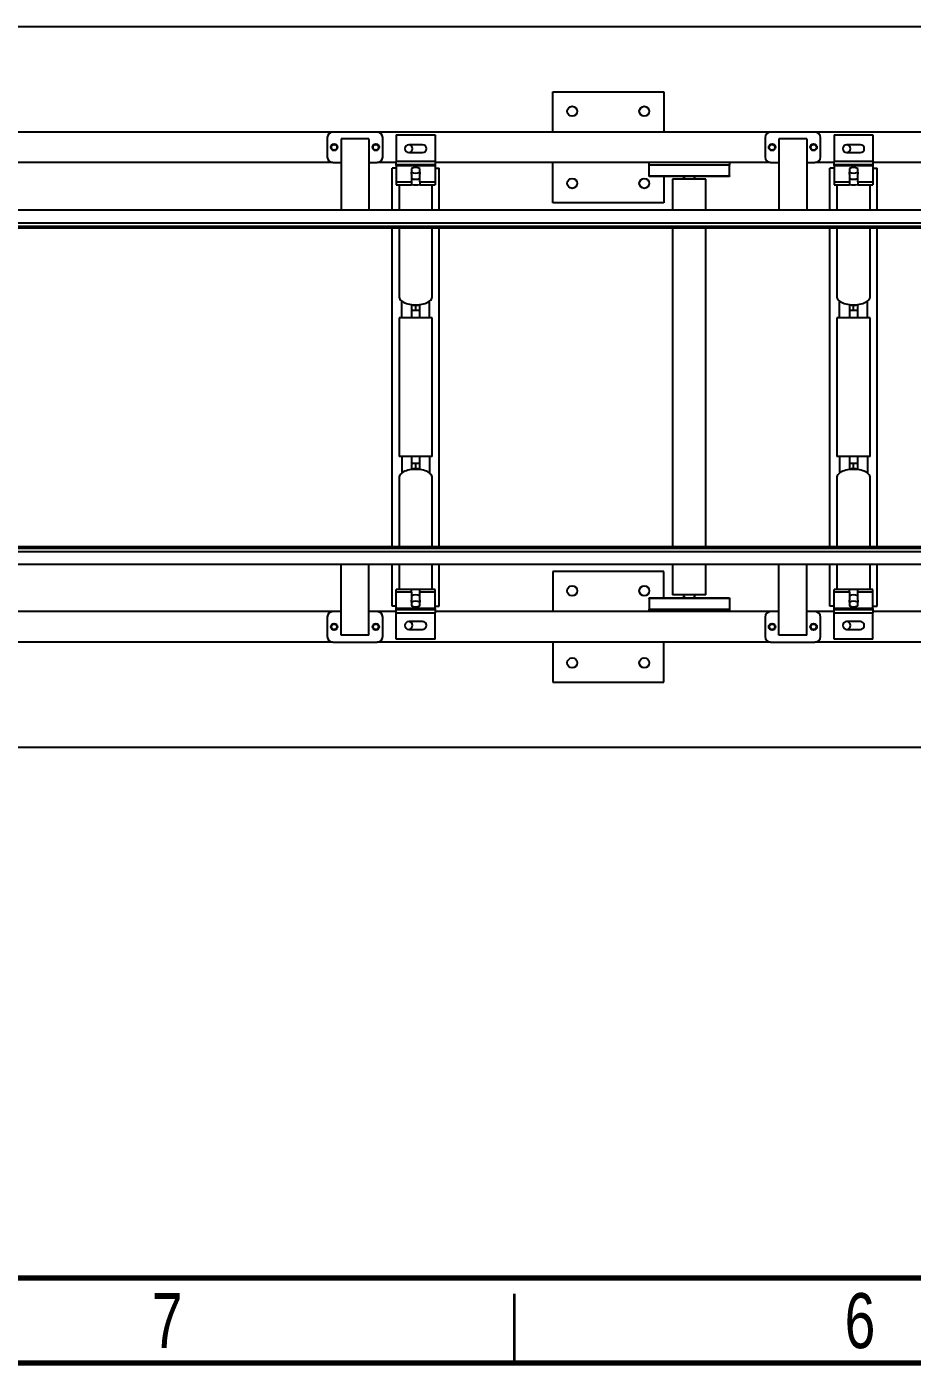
# Model space of a CAD drawing. Header units: millimetres. Extents: x 41 to 1868, y -696 to 319.
# Drawn here: x 571 to 634.9, y 28.6 to 125 of the extents above; entities that cross this region are included whole.
import ezdxf

# ---------------------------------------------------------------- set-up
doc = ezdxf.new("R2010")
doc.units = ezdxf.units.MM
doc.styles.add('SLDTEXTSTYLE0', font='TXT', dxfattribs={"width": 0.75})

msp = doc.modelspace()

# ---------------------------------------------------------------- linework, layer by layer
at = {"color": 7, "linetype": 'Continuous', "lineweight": 25}
for p, q in [((756.6252, 125.049), (508.6252, 125.049)), ((608.9772, 117.449), (608.9772, 120.349)), ((608.9772, 120.349), (616.9772, 120.349)), ((616.9772, 120.349), (616.9772, 117.449)), ((593.0972, 117.449), (564.6972, 117.449)), ((592.6972, 117.049), (592.6972, 115.649)), ((596.2972, 117.449), (593.0972, 117.449)), ((595.6972, 116.949), (593.6972, 116.949)), ((593.6972, 116.949), (593.6972, 111.829)), ((595.6972, 116.949), (595.6972, 111.829)), ((624.6972, 117.449), (596.2972, 117.449)), ((596.6972, 115.649), (596.6972, 117.049)), ((597.6772, 117.249), (597.6772, 115.329)), ((597.6772, 117.249), (600.4772, 117.249)), ((600.4772, 117.249), (600.4772, 115.329)), ((624.2972, 117.049), (624.2972, 115.649)), ((627.8972, 117.449), (624.6972, 117.449)), ((627.2972, 116.949), (625.2972, 116.949)), ((625.2972, 116.949), (625.2972, 111.829)), ((627.2972, 116.949), (627.2972, 111.829)), ((656.2972, 117.449), (627.8972, 117.449)), ((628.2972, 115.649), (628.2972, 117.049)), ((629.2772, 117.249), (629.2772, 115.329)), ((629.2772, 117.249), (632.0772, 117.249)), ((632.0772, 117.249), (632.0772, 115.329)), ((599.5772, 116.529), (598.5772, 116.529)), ((598.5772, 115.969), (599.5772, 115.969)), ((631.1772, 116.529), (630.1772, 116.529)), ((630.1772, 115.969), (631.1772, 115.969)), ((593.0972, 115.249), (568.8772, 115.249)), ((593.0972, 115.249), (593.6972, 115.249)), ((595.6972, 115.249), (596.2972, 115.249)), ((597.6772, 115.249), (596.2972, 115.249)), ((597.3801, 111.829), (597.3801, 114.849)), ((597.6772, 114.849), (597.3801, 114.849)), ((600.4772, 115.329), (597.6772, 115.329)), ((597.6772, 115.089), (597.6772, 115.329)), ((600.4772, 115.089), (597.6772, 115.089)), ((597.6772, 115.0247), (597.6772, 115.089)), ((597.6772, 115.0247), (600.4772, 115.0247)), ((597.6772, 115.0247), (597.6772, 113.8569)), ((598.7772, 114.8267), (598.7772, 114.5621)), ((599.3772, 114.5621), (599.3772, 114.8267)), ((600.4772, 115.329), (600.4772, 115.089)), ((624.6972, 115.249), (600.4772, 115.249)), ((600.4772, 115.089), (600.4772, 115.0247)), ((600.4772, 115.0247), (600.4772, 113.8569)), ((600.4772, 114.849), (600.7742, 114.849)), ((600.7742, 111.829), (600.7742, 114.849)), ((608.9772, 112.349), (608.9772, 115.249)), ((615.9172, 115.0702), (615.9172, 115.249)), ((621.7172, 115.0702), (615.9172, 115.0702)), ((615.9172, 114.2913), (615.9172, 115.0702)), ((621.7172, 115.249), (621.7172, 115.0702)), ((621.7172, 114.2913), (621.7172, 115.0702)), ((624.6972, 115.249), (625.2972, 115.249)), ((627.2972, 115.249), (627.8972, 115.249)), ((629.2772, 115.249), (627.8972, 115.249)), ((628.9801, 111.829), (628.9801, 114.849)), ((629.2772, 114.849), (628.9801, 114.849)), ((632.0772, 115.329), (629.2772, 115.329)), ((629.2772, 115.089), (629.2772, 115.329)), ((632.0772, 115.089), (629.2772, 115.089)), ((629.2772, 115.0247), (629.2772, 115.089)), ((629.2772, 115.0247), (632.0772, 115.0247)), ((629.2772, 115.0247), (629.2772, 113.8569)), ((630.3772, 114.8267), (630.3772, 114.5621)), ((630.9772, 114.5621), (630.9772, 114.8267)), ((632.0772, 115.329), (632.0772, 115.089)), ((656.2972, 115.249), (632.0772, 115.249)), ((632.0772, 115.089), (632.0772, 115.0247)), ((632.0772, 115.0247), (632.0772, 113.8569)), ((632.0772, 114.849), (632.3742, 114.849)), ((632.3742, 111.829), (632.3742, 114.849)), ((597.6772, 113.8569), (598.7772, 113.8569)), ((597.6772, 113.8569), (597.6772, 113.649)), ((598.7772, 114.4165), (598.7772, 114.5621)), ((598.7772, 114.4165), (598.7772, 113.8569)), ((598.7772, 113.8569), (598.7772, 113.649)), ((599.3772, 114.5621), (599.3772, 114.4165)), ((599.3772, 113.8569), (599.3772, 114.4165)), ((599.3772, 113.8569), (600.4772, 113.8569)), ((599.3772, 113.8569), (599.3772, 113.649)), ((600.4772, 113.8569), (600.4772, 113.649)), ((615.9172, 114.2913), (621.7172, 114.2913)), ((615.9172, 114.249), (615.9172, 114.2913)), ((621.7172, 114.249), (615.9172, 114.249)), ((616.9772, 114.249), (616.9772, 112.349)), ((617.6172, 114.049), (617.6172, 111.829)), ((620.0172, 114.049), (617.6172, 114.049)), ((618.4172, 114.209), (618.4172, 114.049)), ((618.4172, 114.209), (618.5172, 114.209)), ((618.5172, 114.249), (618.5172, 114.209)), ((619.1172, 114.209), (619.1172, 114.249)), ((619.1172, 114.209), (619.2172, 114.209)), ((619.2172, 114.049), (619.2172, 114.209)), ((620.0172, 111.829), (620.0172, 114.049)), ((621.7172, 114.2913), (621.7172, 114.249)), ((629.2772, 113.8569), (630.3772, 113.8569)), ((629.2772, 113.8569), (629.2772, 113.649)), ((630.3772, 114.4165), (630.3772, 114.5621)), ((630.3772, 114.4165), (630.3772, 113.8569)), ((630.3772, 113.8569), (630.3772, 113.649)), ((630.9772, 114.5621), (630.9772, 114.4165)), ((630.9772, 113.8569), (630.9772, 114.4165)), ((630.9772, 113.8569), (632.0772, 113.8569)), ((630.9772, 113.8569), (630.9772, 113.649)), ((632.0772, 113.8569), (632.0772, 113.649)), ((597.6772, 113.649), (598.7772, 113.649)), ((597.8772, 113.649), (597.8772, 111.829)), ((599.3772, 113.649), (600.4772, 113.649)), ((600.2772, 111.829), (600.2772, 113.649)), ((629.2772, 113.649), (630.3772, 113.649)), ((629.4772, 113.649), (629.4772, 111.829)), ((630.9772, 113.649), (632.0772, 113.649)), ((631.8772, 111.829), (631.8772, 113.649)), ((616.9772, 112.349), (608.9772, 112.349)), ((533.8972, 111.829), (754.2972, 111.829)), ((533.8972, 110.909), (754.2972, 110.909)), ((533.8972, 110.669), (754.2972, 110.669)), ((533.8972, 110.549), (754.2972, 110.549)), ((553.8972, 110.669), (734.2972, 110.669)), ((597.3801, 87.549), (597.3801, 110.549)), ((597.8772, 110.549), (597.8772, 105.5838)), ((600.2772, 105.5838), (600.2772, 110.549)), ((600.7742, 87.549), (600.7742, 110.549)), ((617.6172, 110.549), (617.6172, 87.549)), ((620.0172, 87.549), (620.0172, 110.549)), ((628.9801, 87.549), (628.9801, 110.549)), ((629.4772, 110.549), (629.4772, 105.5838)), ((631.8772, 105.5838), (631.8772, 110.549)), ((632.3742, 87.549), (632.3742, 110.549)), ((598.0772, 105.2433), (598.0772, 105.2521)), ((598.0772, 104.049), (598.0772, 105.2433)), ((600.0772, 105.2433), (600.0772, 105.2521)), ((600.0772, 104.049), (600.0772, 105.2433)), ((629.6772, 105.2433), (629.6772, 105.2521)), ((629.6772, 104.049), (629.6772, 105.2433)), ((631.6772, 105.2433), (631.6772, 105.2521)), ((631.6772, 104.049), (631.6772, 105.2433)), ((598.7772, 105.0012), (598.7772, 104.049)), ((599.3772, 104.569), (598.7772, 104.569)), ((599.0772, 104.569), (599.0772, 104.9334)), ((599.3772, 104.049), (599.3772, 105.0012)), ((630.3772, 105.0012), (630.3772, 104.049)), ((630.9772, 104.569), (630.3772, 104.569)), ((630.6772, 104.569), (630.6772, 104.9334)), ((630.9772, 104.049), (630.9772, 105.0012)), ((597.8772, 104.049), (597.8772, 94.049)), ((600.2772, 104.049), (597.8772, 104.049)), ((600.2772, 94.049), (600.2772, 104.049)), ((629.4772, 104.049), (629.4772, 94.049)), ((631.8772, 104.049), (629.4772, 104.049)), ((631.8772, 94.049), (631.8772, 104.049)), ((600.2772, 94.049), (597.8772, 94.049)), ((598.0772, 94.049), (598.0772, 92.8548)), ((598.7772, 94.049), (598.7772, 93.0969)), ((599.3772, 93.0969), (599.3772, 94.049)), ((600.0772, 94.049), (600.0772, 92.8548)), ((631.8772, 94.049), (629.4772, 94.049)), ((629.6772, 94.049), (629.6772, 92.8548)), ((630.3772, 94.049), (630.3772, 93.0969)), ((630.9772, 93.0969), (630.9772, 94.049)), ((631.6772, 94.049), (631.6772, 92.8548)), ((598.0772, 92.8548), (598.0772, 92.846)), ((599.3772, 93.529), (598.7772, 93.529)), ((599.0772, 93.1646), (599.0772, 93.529)), ((600.0772, 92.8548), (600.0772, 92.846)), ((629.6772, 92.8548), (629.6772, 92.846)), ((630.9772, 93.529), (630.3772, 93.529)), ((630.6772, 93.1646), (630.6772, 93.529)), ((631.6772, 92.8548), (631.6772, 92.846)), ((597.8772, 92.5143), (597.8772, 87.549)), ((600.2772, 87.549), (600.2772, 92.5143)), ((629.4772, 92.5143), (629.4772, 87.549)), ((631.8772, 87.549), (631.8772, 92.5143)), ((533.8972, 87.549), (754.2972, 87.549)), ((533.8972, 87.429), (754.2972, 87.429)), ((533.8972, 87.189), (754.2972, 87.189)), ((553.8972, 87.429), (734.2972, 87.429)), ((533.8972, 86.269), (754.2972, 86.269)), ((593.6972, 81.149), (593.6972, 86.269)), ((595.6972, 81.149), (595.6972, 86.269)), ((597.3801, 83.249), (597.3801, 86.269)), ((597.8772, 86.269), (597.8772, 84.449)), ((600.2772, 84.449), (600.2772, 86.269)), ((600.7742, 83.249), (600.7742, 86.269)), ((617.6172, 86.269), (617.6172, 84.049)), ((620.0172, 84.049), (620.0172, 86.269)), ((625.2972, 81.149), (625.2972, 86.269)), ((627.2972, 81.149), (627.2972, 86.269)), ((628.9801, 83.249), (628.9801, 86.269)), ((629.4772, 86.269), (629.4772, 84.449)), ((631.8772, 84.449), (631.8772, 86.269)), ((632.3742, 83.249), (632.3742, 86.269)), ((608.9772, 85.749), (608.9772, 82.849)), ((616.9772, 85.749), (608.9772, 85.749)), ((616.9772, 83.849), (616.9772, 85.749)), ((598.7772, 84.449), (597.6772, 84.449)), ((597.6772, 84.2412), (597.6772, 84.449)), ((598.7772, 84.2412), (597.6772, 84.2412)), ((597.6772, 83.0733), (597.6772, 84.2412)), ((598.7772, 84.2412), (598.7772, 84.449)), ((598.7772, 84.2412), (598.7772, 83.6816)), ((600.4772, 84.449), (599.3772, 84.449)), ((599.3772, 84.2412), (599.3772, 84.449)), ((599.3772, 83.6816), (599.3772, 84.2412)), ((600.4772, 84.2412), (599.3772, 84.2412)), ((600.4772, 84.2412), (600.4772, 84.449)), ((600.4772, 83.0733), (600.4772, 84.2412)), ((620.0172, 84.049), (617.6172, 84.049)), ((618.4172, 84.049), (618.4172, 83.889)), ((619.2172, 83.889), (619.2172, 84.049)), ((630.3772, 84.449), (629.2772, 84.449)), ((629.2772, 84.2412), (629.2772, 84.449)), ((630.3772, 84.2412), (629.2772, 84.2412)), ((629.2772, 83.0733), (629.2772, 84.2412)), ((630.3772, 84.2412), (630.3772, 84.449)), ((630.3772, 84.2412), (630.3772, 83.6816)), ((632.0772, 84.449), (630.9772, 84.449)), ((630.9772, 84.2412), (630.9772, 84.449)), ((630.9772, 83.6816), (630.9772, 84.2412)), ((632.0772, 84.2412), (630.9772, 84.2412)), ((632.0772, 84.2412), (632.0772, 84.449)), ((632.0772, 83.0733), (632.0772, 84.2412)), ((597.6772, 83.249), (597.3801, 83.249)), ((600.4772, 83.0733), (597.6772, 83.0733)), ((597.6772, 83.009), (597.6772, 83.0733)), ((597.6772, 83.009), (600.4772, 83.009)), ((597.6772, 82.769), (597.6772, 83.009)), ((598.7772, 83.536), (598.7772, 83.6816)), ((598.7772, 83.536), (598.7772, 83.2714)), ((599.3772, 83.6816), (599.3772, 83.536)), ((599.3772, 83.2714), (599.3772, 83.536)), ((600.4772, 83.249), (600.7742, 83.249)), ((600.4772, 83.0733), (600.4772, 83.009)), ((600.4772, 83.009), (600.4772, 82.769)), ((615.9172, 83.8068), (615.9172, 83.849)), ((615.9172, 83.849), (621.7172, 83.849)), ((621.7172, 83.8068), (615.9172, 83.8068)), ((615.9172, 83.8068), (615.9172, 83.0279)), ((615.9172, 82.849), (615.9172, 83.0279)), ((615.9172, 83.0279), (621.7172, 83.0279)), ((618.5172, 83.889), (618.4172, 83.889)), ((618.5172, 83.849), (618.5172, 83.889)), ((619.2172, 83.889), (619.1172, 83.889)), ((619.1172, 83.889), (619.1172, 83.849)), ((621.7172, 83.849), (621.7172, 83.8068)), ((621.7172, 83.8068), (621.7172, 83.0279)), ((621.7172, 83.0279), (621.7172, 82.849)), ((629.2772, 83.249), (628.9801, 83.249)), ((632.0772, 83.0733), (629.2772, 83.0733)), ((629.2772, 83.009), (629.2772, 83.0733)), ((629.2772, 83.009), (632.0772, 83.009)), ((629.2772, 82.769), (629.2772, 83.009)), ((630.3772, 83.536), (630.3772, 83.6816)), ((630.3772, 83.536), (630.3772, 83.2714)), ((630.9772, 83.6816), (630.9772, 83.536)), ((630.9772, 83.2714), (630.9772, 83.536)), ((632.0772, 83.249), (632.3742, 83.249)), ((632.0772, 83.0733), (632.0772, 83.009)), ((632.0772, 83.009), (632.0772, 82.769)), ((593.0972, 82.849), (568.8772, 82.849)), ((592.6972, 82.449), (592.6972, 81.049)), ((593.6972, 82.849), (593.0972, 82.849)), ((596.2972, 82.849), (595.6972, 82.849)), ((597.6772, 82.849), (596.2972, 82.849)), ((596.6972, 81.049), (596.6972, 82.449)), ((597.6772, 82.769), (600.4772, 82.769)), ((597.6772, 80.849), (597.6772, 82.769)), ((599.5772, 82.129), (598.5772, 82.129)), ((624.6972, 82.849), (600.4772, 82.849)), ((600.4772, 80.849), (600.4772, 82.769)), ((624.2972, 82.449), (624.2972, 81.049)), ((625.2972, 82.849), (624.6972, 82.849)), ((627.8972, 82.849), (627.2972, 82.849)), ((629.2772, 82.849), (627.8972, 82.849)), ((628.2972, 81.049), (628.2972, 82.449)), ((629.2772, 82.769), (632.0772, 82.769)), ((629.2772, 80.849), (629.2772, 82.769)), ((631.1772, 82.129), (630.1772, 82.129)), ((656.2972, 82.849), (632.0772, 82.849)), ((632.0772, 80.849), (632.0772, 82.769)), ((595.6972, 81.149), (593.6972, 81.149)), ((598.5772, 81.569), (599.5772, 81.569)), ((627.2972, 81.149), (625.2972, 81.149)), ((630.1772, 81.569), (631.1772, 81.569)), ((593.0972, 80.649), (564.6972, 80.649)), ((593.0972, 80.649), (596.2972, 80.649)), ((624.6972, 80.649), (596.2972, 80.649)), ((600.4772, 80.849), (597.6772, 80.849)), ((608.9772, 80.649), (608.9772, 77.749)), ((616.9772, 77.749), (616.9772, 80.649)), ((624.6972, 80.649), (627.8972, 80.649)), ((656.2972, 80.649), (627.8972, 80.649)), ((632.0772, 80.849), (629.2772, 80.849)), ((608.9772, 77.749), (616.9772, 77.749)), ((756.6252, 73.049), (544.6572, 73.049))]:
    msp.add_line(p, q, dxfattribs=at)
at = {"color": 8, "linetype": 'Continuous', "lineweight": 25}
for p, q in [((598.0772, 105.2433), (598.0891, 105.2433)), ((600.0652, 105.2433), (600.0772, 105.2433)), ((629.6772, 105.2433), (629.6891, 105.2433)), ((631.6652, 105.2433), (631.6772, 105.2433)), ((598.0891, 92.8548), (598.0772, 92.8548)), ((600.0772, 92.8548), (600.0652, 92.8548)), ((629.6891, 92.8548), (629.6772, 92.8548)), ((631.6772, 92.8548), (631.6652, 92.8548))]:
    msp.add_line(p, q, dxfattribs=at)
at = {"color": 7, "linetype": 'Continuous', "lineweight": 70}
for p, q in [((900.586, 34.7492), (511.1835, 34.7492)), ((906.1835, 28.6157), (506.1835, 28.6157))]:
    msp.add_line(p, q, dxfattribs=at)
at = {"color": 7, "linetype": 'Continuous', "lineweight": 35}
msp.add_line((606.1835, 33.6157), (606.1835, 28.6157), dxfattribs=at)
at = {"color": 7, "linetype": 'Continuous', "lineweight": 25, "flags": 128}
for points in [[(597.8772, 105.5838), (597.8842, 105.5189), (597.9052, 105.4548), (597.94, 105.3922), (597.9881, 105.3318), (598.0489, 105.2744), (598.1219, 105.2207), (598.206, 105.1712), (598.3003, 105.1265), (598.4037, 105.0872), (598.5151, 105.0537), (598.633, 105.0264), (598.7561, 105.0057), (598.883, 104.9917), (599.0122, 104.9847), (599.1421, 104.9847), (599.2713, 104.9917), (599.3982, 105.0057), (599.5213, 105.0264), (599.6393, 105.0537), (599.7506, 105.0872), (599.854, 105.1265), (599.9484, 105.1712), (600.0325, 105.2207), (600.1054, 105.2744), (600.1663, 105.3318), (600.2143, 105.3922), (600.2491, 105.4548), (600.2701, 105.5189), (600.2772, 105.5838)], [(629.4772, 105.5838), (629.4842, 105.5189), (629.5052, 105.4548), (629.54, 105.3922), (629.5881, 105.3318), (629.6489, 105.2744), (629.7219, 105.2207), (629.806, 105.1712), (629.9003, 105.1265), (630.0037, 105.0872), (630.1151, 105.0537), (630.233, 105.0264), (630.3561, 105.0057), (630.483, 104.9917), (630.6122, 104.9847), (630.7421, 104.9847), (630.8713, 104.9917), (630.9982, 105.0057), (631.1213, 105.0264), (631.2393, 105.0537), (631.3506, 105.0872), (631.454, 105.1265), (631.5484, 105.1712), (631.6325, 105.2207), (631.7054, 105.2744), (631.7663, 105.3318), (631.8143, 105.3922), (631.8491, 105.4548), (631.8701, 105.5189), (631.8772, 105.5838)], [(600.2772, 92.5143), (600.2701, 92.5792), (600.2491, 92.6433), (600.2143, 92.7059), (600.1663, 92.7662), (600.1054, 92.8236), (600.0325, 92.8774), (599.9484, 92.9269), (599.854, 92.9716), (599.7506, 93.0109), (599.6393, 93.0444), (599.5213, 93.0717), (599.3982, 93.0924), (599.2713, 93.1064), (599.1421, 93.1134), (599.0122, 93.1134), (598.883, 93.1064), (598.7561, 93.0924), (598.633, 93.0717), (598.5151, 93.0444), (598.4037, 93.0109), (598.3003, 92.9716), (598.206, 92.9269), (598.1219, 92.8774), (598.0489, 92.8236), (597.9881, 92.7662), (597.94, 92.7059), (597.9052, 92.6433), (597.8842, 92.5792), (597.8772, 92.5143)], [(631.8772, 92.5143), (631.8701, 92.5792), (631.8491, 92.6433), (631.8143, 92.7059), (631.7663, 92.7662), (631.7054, 92.8236), (631.6325, 92.8774), (631.5484, 92.9269), (631.454, 92.9716), (631.3506, 93.0109), (631.2393, 93.0444), (631.1213, 93.0717), (630.9982, 93.0924), (630.8713, 93.1064), (630.7421, 93.1134), (630.6122, 93.1134), (630.483, 93.1064), (630.3561, 93.0924), (630.233, 93.0717), (630.1151, 93.0444), (630.0037, 93.0109), (629.9003, 92.9716), (629.806, 92.9269), (629.7219, 92.8774), (629.6489, 92.8236), (629.5881, 92.7662), (629.54, 92.7059), (629.5052, 92.6433), (629.4842, 92.5792), (629.4772, 92.5143), (629.4772, 92.5143)]]:
    msp.add_lwpolyline(points, dxfattribs=at)
at = {"color": 7, "linetype": 'Continuous', "lineweight": 25}
for centre, radius in [((610.3772, 118.949), 0.36), ((615.5772, 118.949), 0.36), ((593.1972, 116.349), 0.24), ((593.1972, 116.349), 0.2), ((596.1972, 116.349), 0.24), ((596.1972, 116.349), 0.2), ((624.7972, 116.349), 0.24), ((624.7972, 116.349), 0.2), ((627.7972, 116.349), 0.24), ((627.7972, 116.349), 0.2), ((610.3772, 113.749), 0.36), ((615.5772, 113.749), 0.36), ((610.3772, 84.349), 0.36), ((615.5772, 84.349), 0.36), ((593.1972, 81.749), 0.24), ((596.1972, 81.749), 0.24), ((624.7972, 81.749), 0.24), ((627.7972, 81.749), 0.24), ((593.1972, 81.749), 0.2), ((596.1972, 81.749), 0.2), ((624.7972, 81.749), 0.2), ((627.7972, 81.749), 0.2), ((610.3772, 79.149), 0.36), ((615.5772, 79.149), 0.36)]:
    msp.add_circle(centre, radius, dxfattribs=at)
for centre, radius, start, end in [((593.0972, 117.049), 0.4, 90, 180), ((596.2972, 117.049), 0.4, 0, 90), ((624.6972, 117.049), 0.4, 90, 180), ((627.8972, 117.049), 0.4, 0, 90), ((598.5772, 116.249), 0.28, 90, 270), ((598.5772, 116.249), 0.28, 270, 90), ((599.5772, 116.249), 0.28, 270, 90), ((630.1772, 116.249), 0.28, 90, 270), ((630.1772, 116.249), 0.28, 270, 90), ((631.1772, 116.249), 0.28, 270, 90), ((593.0972, 115.649), 0.4, 180, 270), ((596.2972, 115.649), 0.4, 270, 0), ((599.0772, 114.2182), 0.6784, 63.755425, 116.244575), ((624.6972, 115.649), 0.4, 180, 270), ((627.8972, 115.649), 0.4, 270, 0), ((630.6772, 114.2182), 0.6784, 63.755425, 116.244575), ((599.0772, 115.1706), 0.6784, 243.755425, 296.244575), ((599.0772, 114.7104), 0.6696, 243.383895, 296.616105), ((630.6772, 115.1706), 0.6784, 243.755425, 296.244575), ((630.6772, 114.7104), 0.6696, 243.383895, 296.616105), ((599.0772, 116.0071), 2.3631, 262.706649, 277.293351), ((630.6772, 116.0071), 2.3631, 262.706649, 277.293351), ((599.0772, 105.6096), 0.6784, 243.755425, 296.244575), ((630.6772, 105.6096), 0.6784, 243.755425, 296.244575), ((599.0772, 92.4884), 0.6784, 63.755425, 116.244575), ((630.6772, 92.4884), 0.6784, 63.755425, 116.244575), ((599.0772, 82.091), 2.3631, 82.706649, 97.293351), ((599.0772, 83.3877), 0.6696, 63.383895, 116.616105), ((630.6772, 82.091), 2.3631, 82.706649, 97.293351), ((630.6772, 83.3877), 0.6696, 63.383895, 116.616105), ((599.0772, 82.9275), 0.6784, 63.755425, 116.244575), ((599.0772, 83.8799), 0.6784, 243.755425, 296.244575), ((630.6772, 82.9275), 0.6784, 63.755425, 116.244575), ((630.6772, 83.8799), 0.6784, 243.755425, 296.244575), ((593.0972, 82.449), 0.4, 90, 180), ((596.2972, 82.449), 0.4, 0, 90), ((598.5772, 81.849), 0.28, 90, 270), ((598.5772, 81.849), 0.28, 270, 90), ((599.5772, 81.849), 0.28, 270, 90), ((624.6972, 82.449), 0.4, 90, 180), ((627.8972, 82.449), 0.4, 0, 90), ((630.1772, 81.849), 0.28, 90, 270), ((630.1772, 81.849), 0.28, 270, 90), ((631.1772, 81.849), 0.28, 270, 90), ((593.0972, 81.049), 0.4, 180, 270), ((596.2972, 81.049), 0.4, 270, 0), ((624.6972, 81.049), 0.4, 180, 270), ((627.8972, 81.049), 0.4, 270, 0)]:
    msp.add_arc(centre, radius, start, end, dxfattribs=at)

# ---------------------------------------------------------------- texts
at = {"color": 7, "linetype": 'Continuous', "lineweight": 0, "char_height": 3.9688, "attachment_point": 2, "style": 'SLDTEXTSTYLE0'}
for s, insert in [('7', (581.1436, 33.6758)), ('6', (631.1436, 33.6758))]:
    msp.add_mtext(s, dxfattribs=dict(at, insert=insert))

doc.saveas('drawing.dxf')
